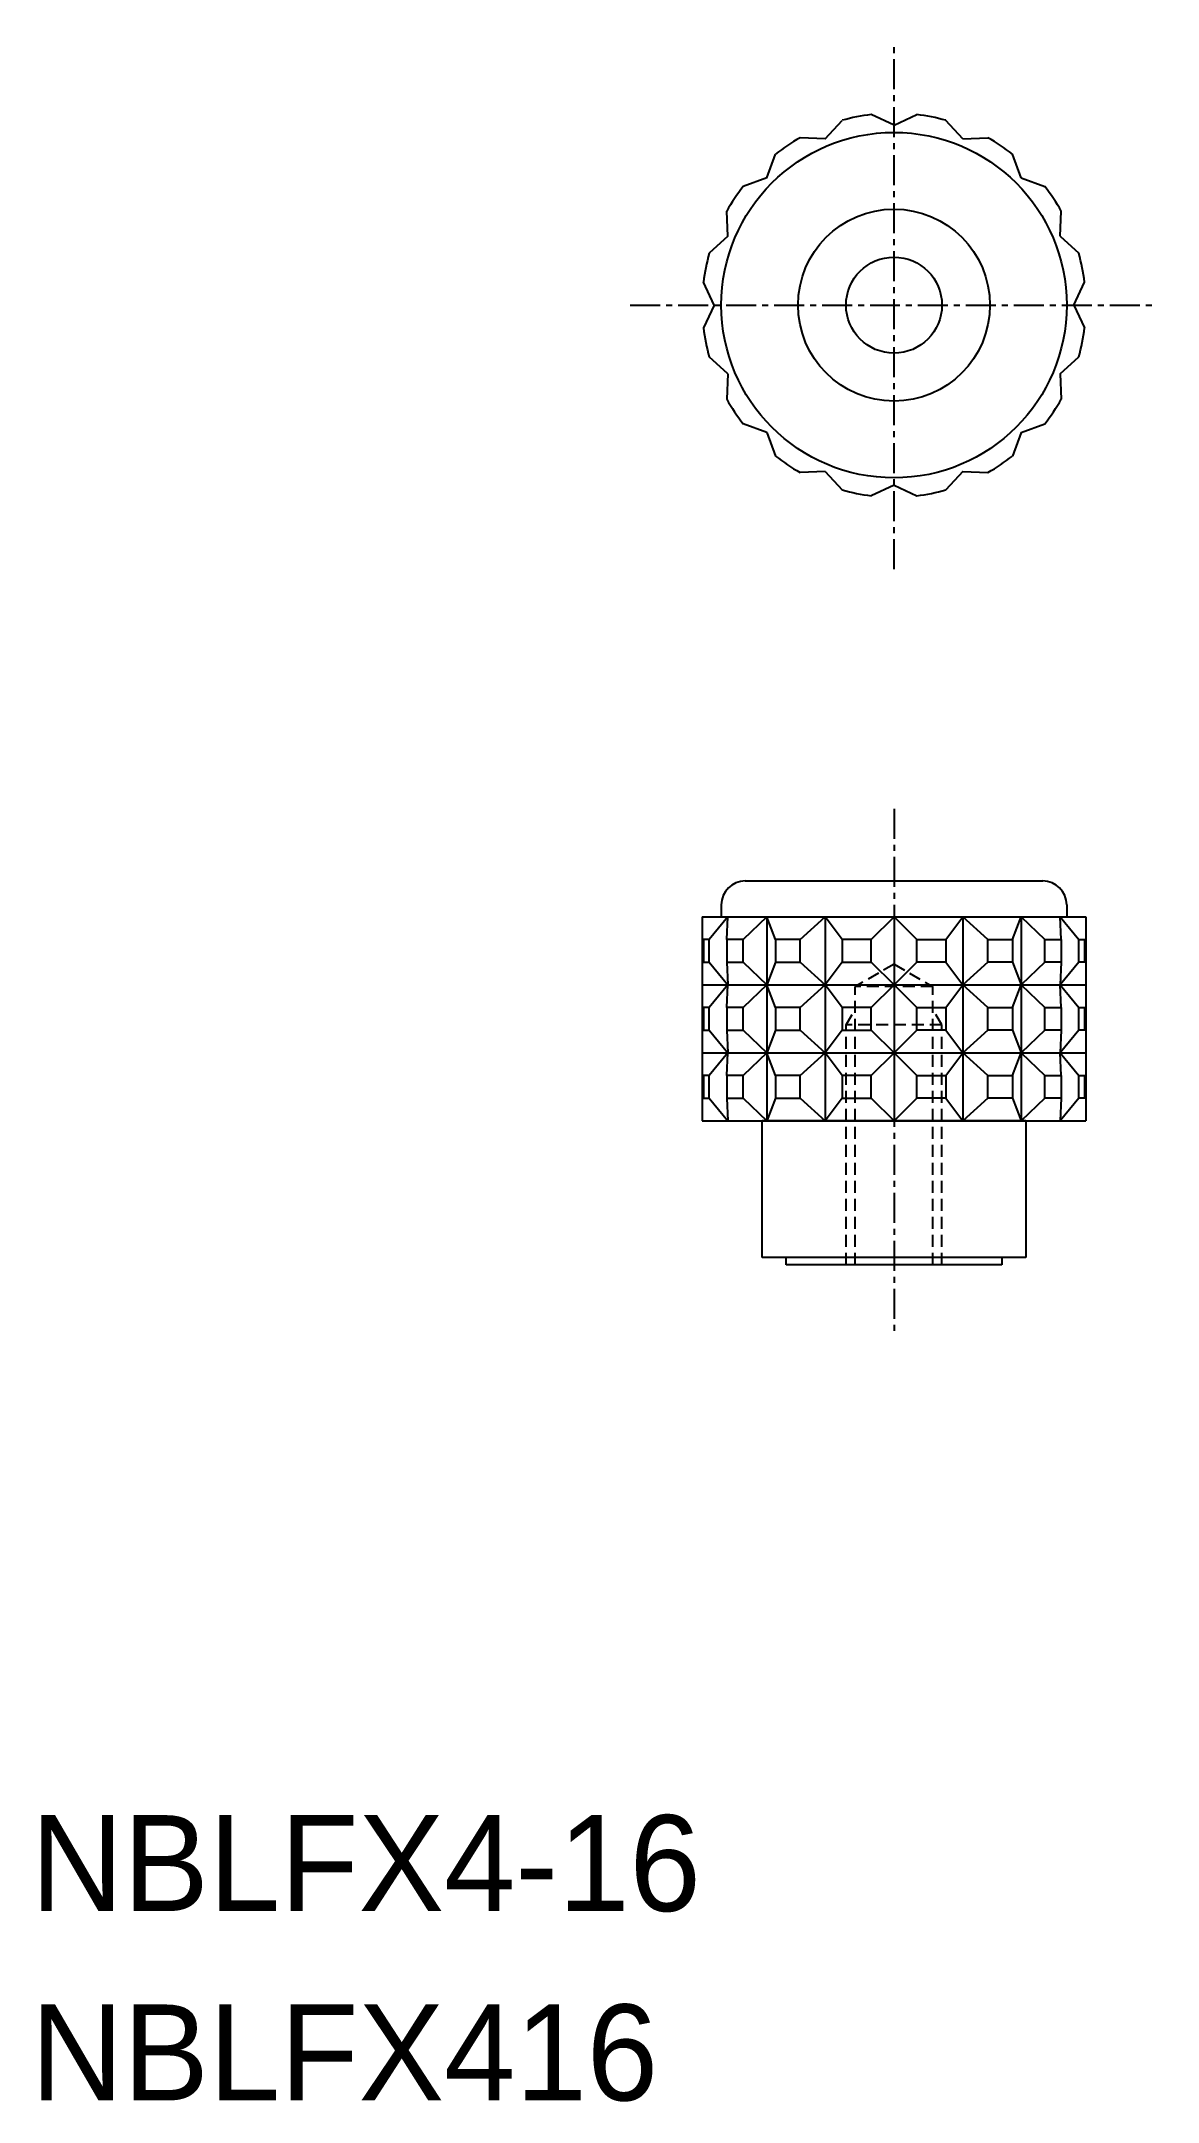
# Model space of a CAD drawing. Extents: x -13463.3 to -13416.7, y -396.8 to -310.9.
import ezdxf

# ---------------------------------------------------------------- set-up
doc = ezdxf.new("R2010")
doc.units = 0
doc.linetypes.add('CENTER', pattern=[2, 1.25, -0.25, 0.25, -0.25])
doc.linetypes.add('DASHED', pattern=[0.75, 0.5, -0.25])
doc.layers.get('0').update_dxf_attribs({"linetype": 'CONTINUOUS'})
doc.layers.add('CENTER', color=1, linetype='CENTER')

msp = doc.modelspace()

# ---------------------------------------------------------------- linework, layer by layer
at = {"color": 7, "linetype": 'CONTINUOUS'}
for p, q in [((-13430.614, -314.98), (-13429.905, -314.207)), ((-13427.744, -314.409), (-13428.694, -313.966)), ((-13427.744, -314.409), (-13426.793, -313.966)), ((-13424.874, -314.98), (-13425.582, -314.207)), ((-13430.614, -314.98), (-13431.662, -314.934)), ((-13424.874, -314.98), (-13423.826, -314.934)), ((-13433.047, -316.606), (-13432.688, -315.62)), ((-13422.44, -316.606), (-13422.799, -315.62)), ((-13433.047, -316.606), (-13434.033, -316.965)), ((-13422.44, -316.606), (-13421.455, -316.965)), ((-13434.673, -319.039), (-13434.719, -317.991)), ((-13420.815, -319.039), (-13420.769, -317.991)), ((-13434.673, -319.039), (-13435.446, -319.748)), ((-13420.815, -319.039), (-13420.041, -319.748)), ((-13435.244, -321.909), (-13435.687, -320.958)), ((-13420.244, -321.909), (-13419.8, -320.958)), ((-13435.244, -321.909), (-13435.687, -322.86)), ((-13420.244, -321.909), (-13419.8, -322.86)), ((-13434.673, -324.779), (-13435.446, -324.07)), ((-13420.815, -324.779), (-13420.041, -324.07)), ((-13434.673, -324.779), (-13434.719, -325.827)), ((-13420.815, -324.779), (-13420.769, -325.827)), ((-13433.047, -327.212), (-13434.033, -326.854)), ((-13433.047, -327.212), (-13432.688, -328.198)), ((-13422.44, -327.212), (-13422.799, -328.198)), ((-13422.44, -327.212), (-13421.455, -326.854)), ((-13430.614, -328.838), (-13431.662, -328.884)), ((-13430.614, -328.838), (-13429.905, -329.612)), ((-13424.874, -328.838), (-13425.582, -329.612)), ((-13424.874, -328.838), (-13423.826, -328.884)), ((-13427.744, -329.409), (-13428.694, -329.852)), ((-13427.744, -329.409), (-13426.793, -329.852)), ((-13433.944, -345.909), (-13421.544, -345.909)), ((-13434.944, -346.909), (-13434.944, -347.409)), ((-13420.544, -346.909), (-13420.544, -347.409)), ((-13435.744, -347.409), (-13435.744, -355.909)), ((-13435.744, -347.409), (-13419.744, -347.409)), ((-13434.673, -347.409), (-13435.446, -348.353)), ((-13434.719, -348.353), (-13434.673, -347.409)), ((-13433.047, -347.409), (-13434.033, -348.353)), ((-13433.047, -347.409), (-13433.047, -355.909)), ((-13432.688, -348.353), (-13433.047, -347.409)), ((-13431.662, -348.353), (-13430.614, -347.409)), ((-13430.614, -347.409), (-13430.614, -355.909)), ((-13429.905, -348.353), (-13430.614, -347.409)), ((-13428.694, -348.353), (-13427.744, -347.409)), ((-13427.744, -347.409), (-13427.744, -355.909)), ((-13426.793, -348.353), (-13427.744, -347.409)), ((-13425.582, -348.353), (-13424.874, -347.409)), ((-13423.826, -348.353), (-13424.874, -347.409)), ((-13424.874, -347.409), (-13424.874, -355.909)), ((-13422.799, -348.353), (-13422.44, -347.409)), ((-13422.44, -347.409), (-13421.455, -348.353)), ((-13422.44, -347.409), (-13422.44, -355.909)), ((-13420.769, -348.353), (-13420.815, -347.409)), ((-13420.815, -347.409), (-13420.041, -348.353)), ((-13419.744, -347.409), (-13419.744, -355.909)), ((-13435.446, -349.298), (-13434.673, -350.242)), ((-13434.719, -349.298), (-13434.673, -350.242)), ((-13434.033, -349.298), (-13433.047, -350.242)), ((-13432.688, -349.298), (-13433.047, -350.242)), ((-13431.662, -349.298), (-13430.614, -350.242)), ((-13429.905, -349.298), (-13430.614, -350.242)), ((-13428.694, -349.298), (-13427.744, -350.242)), ((-13426.793, -349.298), (-13427.744, -350.242)), ((-13425.582, -349.298), (-13424.874, -350.242)), ((-13423.826, -349.298), (-13424.874, -350.242)), ((-13422.799, -349.298), (-13422.44, -350.242)), ((-13421.455, -349.298), (-13422.44, -350.242)), ((-13420.769, -349.298), (-13420.815, -350.242)), ((-13420.041, -349.298), (-13420.815, -350.242)), ((-13435.744, -350.242), (-13419.744, -350.242)), ((-13434.673, -350.242), (-13435.446, -351.187)), ((-13434.719, -351.187), (-13434.673, -350.242)), ((-13433.047, -350.242), (-13434.033, -351.187)), ((-13432.688, -351.187), (-13433.047, -350.242)), ((-13431.662, -351.187), (-13430.614, -350.242)), ((-13429.905, -351.187), (-13430.614, -350.242)), ((-13428.694, -351.187), (-13427.744, -350.242)), ((-13426.793, -351.187), (-13427.744, -350.242)), ((-13425.582, -351.187), (-13424.874, -350.242)), ((-13423.826, -351.187), (-13424.874, -350.242)), ((-13422.799, -351.187), (-13422.44, -350.242)), ((-13422.44, -350.242), (-13421.455, -351.187)), ((-13420.815, -350.242), (-13420.041, -351.187)), ((-13420.769, -351.187), (-13420.815, -350.242)), ((-13435.446, -352.131), (-13434.673, -353.076)), ((-13434.719, -352.131), (-13434.673, -353.076)), ((-13434.033, -352.131), (-13433.047, -353.076)), ((-13432.688, -352.131), (-13433.047, -353.076)), ((-13431.662, -352.131), (-13430.614, -353.076)), ((-13429.905, -352.131), (-13430.614, -353.076)), ((-13428.694, -352.131), (-13427.744, -353.076)), ((-13426.793, -352.131), (-13427.744, -353.076)), ((-13425.582, -352.131), (-13424.874, -353.076)), ((-13423.826, -352.131), (-13424.874, -353.076)), ((-13422.799, -352.131), (-13422.44, -353.076)), ((-13421.455, -352.131), (-13422.44, -353.076)), ((-13420.041, -352.131), (-13420.815, -353.076)), ((-13420.769, -352.131), (-13420.815, -353.076)), ((-13435.744, -353.076), (-13419.744, -353.076)), ((-13434.673, -353.076), (-13435.446, -354.02)), ((-13434.719, -354.02), (-13434.673, -353.076)), ((-13433.047, -353.076), (-13434.033, -354.02)), ((-13432.688, -354.02), (-13433.047, -353.076)), ((-13431.662, -354.02), (-13430.614, -353.076)), ((-13429.905, -354.02), (-13430.614, -353.076)), ((-13428.694, -354.02), (-13427.744, -353.076)), ((-13426.793, -354.02), (-13427.744, -353.076)), ((-13425.582, -354.02), (-13424.874, -353.076)), ((-13423.826, -354.02), (-13424.874, -353.076)), ((-13422.799, -354.02), (-13422.44, -353.076)), ((-13422.44, -353.076), (-13421.455, -354.02)), ((-13420.815, -353.076), (-13420.041, -354.02)), ((-13420.769, -354.02), (-13420.815, -353.076)), ((-13435.446, -354.965), (-13434.673, -355.909)), ((-13434.719, -354.965), (-13434.673, -355.909)), ((-13434.033, -354.965), (-13433.047, -355.909)), ((-13432.688, -354.965), (-13433.047, -355.909)), ((-13431.662, -354.965), (-13430.614, -355.909)), ((-13429.905, -354.965), (-13430.614, -355.909)), ((-13428.694, -354.965), (-13427.744, -355.909)), ((-13426.793, -354.965), (-13427.744, -355.909)), ((-13425.582, -354.965), (-13424.874, -355.909)), ((-13423.826, -354.965), (-13424.874, -355.909)), ((-13422.799, -354.965), (-13422.44, -355.909)), ((-13421.455, -354.965), (-13422.44, -355.909)), ((-13420.041, -354.965), (-13420.815, -355.909)), ((-13420.769, -354.965), (-13420.815, -355.909)), ((-13435.744, -355.909), (-13419.744, -355.909)), ((-13422.244, -355.909), (-13433.244, -355.909)), ((-13433.244, -361.609), (-13433.244, -355.909)), ((-13422.244, -355.909), (-13422.244, -361.609)), ((-13432.244, -361.609), (-13433.244, -361.609)), ((-13423.244, -361.609), (-13432.244, -361.609)), ((-13432.244, -361.909), (-13432.244, -361.609)), ((-13423.244, -361.909), (-13432.244, -361.909)), ((-13422.244, -361.609), (-13423.244, -361.609)), ((-13423.244, -361.609), (-13423.244, -361.909))]:
    msp.add_line(p, q, dxfattribs=at)
at = {"color": 3, "linetype": 'DASHED'}
for p, q in [((-13427.744, -349.373), (-13429.365, -350.309)), ((-13427.744, -349.373), (-13426.123, -350.309)), ((-13429.365, -361.909), (-13429.365, -350.309)), ((-13426.123, -350.309), (-13429.365, -350.309)), ((-13426.123, -361.909), (-13426.123, -350.309)), ((-13429.744, -351.909), (-13429.365, -351.253)), ((-13425.744, -351.909), (-13426.123, -351.253)), ((-13429.744, -361.909), (-13429.744, -351.909)), ((-13425.744, -351.909), (-13429.744, -351.909)), ((-13425.744, -361.909), (-13425.744, -351.909))]:
    msp.add_line(p, q, dxfattribs=at)
at = {"color": 7, "linetype": 'CONTINUOUS'}
for points in [[(-13435.446, -348.353), (-13435.687, -348.353), (-13435.687, -349.298), (-13435.446, -349.298)], [(-13434.033, -348.353), (-13434.719, -348.353), (-13434.719, -349.298), (-13434.033, -349.298)], [(-13431.662, -348.353), (-13432.688, -348.353), (-13432.688, -349.298), (-13431.662, -349.298)], [(-13428.694, -348.353), (-13429.905, -348.353), (-13429.905, -349.298), (-13428.694, -349.298)], [(-13426.793, -348.353), (-13425.582, -348.353), (-13425.582, -349.298), (-13426.793, -349.298)], [(-13423.826, -348.353), (-13422.799, -348.353), (-13422.799, -349.298), (-13423.826, -349.298)], [(-13421.455, -348.353), (-13420.769, -348.353), (-13420.769, -349.298), (-13421.455, -349.298)], [(-13420.041, -348.353), (-13419.8, -348.353), (-13419.8, -349.298), (-13420.041, -349.298)], [(-13435.446, -351.187), (-13435.687, -351.187), (-13435.687, -352.131), (-13435.446, -352.131)], [(-13434.033, -351.187), (-13434.719, -351.187), (-13434.719, -352.131), (-13434.033, -352.131)], [(-13431.662, -351.187), (-13432.688, -351.187), (-13432.688, -352.131), (-13431.662, -352.131)], [(-13428.694, -351.187), (-13429.905, -351.187), (-13429.905, -352.131), (-13428.694, -352.131)], [(-13426.793, -351.187), (-13425.582, -351.187), (-13425.582, -352.131), (-13426.793, -352.131)], [(-13423.826, -351.187), (-13422.799, -351.187), (-13422.799, -352.131), (-13423.826, -352.131)], [(-13421.455, -351.187), (-13420.769, -351.187), (-13420.769, -352.131), (-13421.455, -352.131)], [(-13420.041, -351.187), (-13419.8, -351.187), (-13419.8, -352.131), (-13420.041, -352.131)], [(-13435.446, -354.02), (-13435.687, -354.02), (-13435.687, -354.965), (-13435.446, -354.965)], [(-13434.033, -354.02), (-13434.719, -354.02), (-13434.719, -354.965), (-13434.033, -354.965)], [(-13431.662, -354.02), (-13432.688, -354.02), (-13432.688, -354.965), (-13431.662, -354.965)], [(-13428.694, -354.02), (-13429.905, -354.02), (-13429.905, -354.965), (-13428.694, -354.965)], [(-13426.793, -354.02), (-13425.582, -354.02), (-13425.582, -354.965), (-13426.793, -354.965)], [(-13423.826, -354.02), (-13422.799, -354.02), (-13422.799, -354.965), (-13423.826, -354.965)], [(-13421.455, -354.02), (-13420.769, -354.02), (-13420.769, -354.965), (-13421.455, -354.965)], [(-13420.041, -354.02), (-13419.8, -354.02), (-13419.8, -354.965), (-13420.041, -354.965)]]:
    msp.add_lwpolyline(points, close=True, dxfattribs=at)
for radius in [7.2, 4, 2]:
    msp.add_circle((-13427.744, -321.909), radius, dxfattribs=at)
for centre, radius, start, end in [((-13427.744, -321.909), 8, 96.82491, 105.67509), ((-13427.744, -321.909), 8, 74.32491, 83.17509), ((-13427.744, -321.909), 8, 119.32491, 128.17509), ((-13427.744, -321.909), 8, 51.82491, 60.67509), ((-13427.744, -321.909), 8, 141.82491, 150.67509), ((-13427.744, -321.909), 8, 29.32491, 38.17509), ((-13427.744, -321.909), 8, 164.32491, 173.17509), ((-13427.744, -321.909), 8, 6.82491, 15.67509), ((-13427.744, -321.909), 8, 186.82491, 195.67509), ((-13427.744, -321.909), 8, 344.32491, 353.17509), ((-13427.744, -321.909), 8, 209.32491, 218.17509), ((-13427.744, -321.909), 8, 321.82491, 330.67509), ((-13427.744, -321.909), 8, 231.82491, 240.67509), ((-13427.744, -321.909), 8, 299.32491, 308.17509), ((-13427.744, -321.909), 8, 254.32491, 263.17509), ((-13427.744, -321.909), 8, 276.82491, 285.67509), ((-13433.944, -346.909), 1, 90, 180), ((-13421.544, -346.909), 1, 0, 90)]:
    msp.add_arc(centre, radius, start, end, dxfattribs=at)
at = {"layer": 'CENTER', "color": 1, "linetype": 'CENTER'}
for p, q in [((-13427.744, -332.909), (-13427.744, -310.909)), ((-13438.744, -321.909), (-13416.744, -321.909)), ((-13427.744, -342.909), (-13427.744, -364.909))]:
    msp.add_line(p, q, dxfattribs=at)

# ---------------------------------------------------------------- texts
at = {"color": 7, "linetype": 'CONTINUOUS'}
for s, p in [('NBLFX4-16', (-13463.744, -388.845)), ('NBLFX416', (-13463.744, -396.737))]:
    msp.add_text(s, height=4, dxfattribs=at).set_placement(p)

doc.saveas('drawing.dxf')
